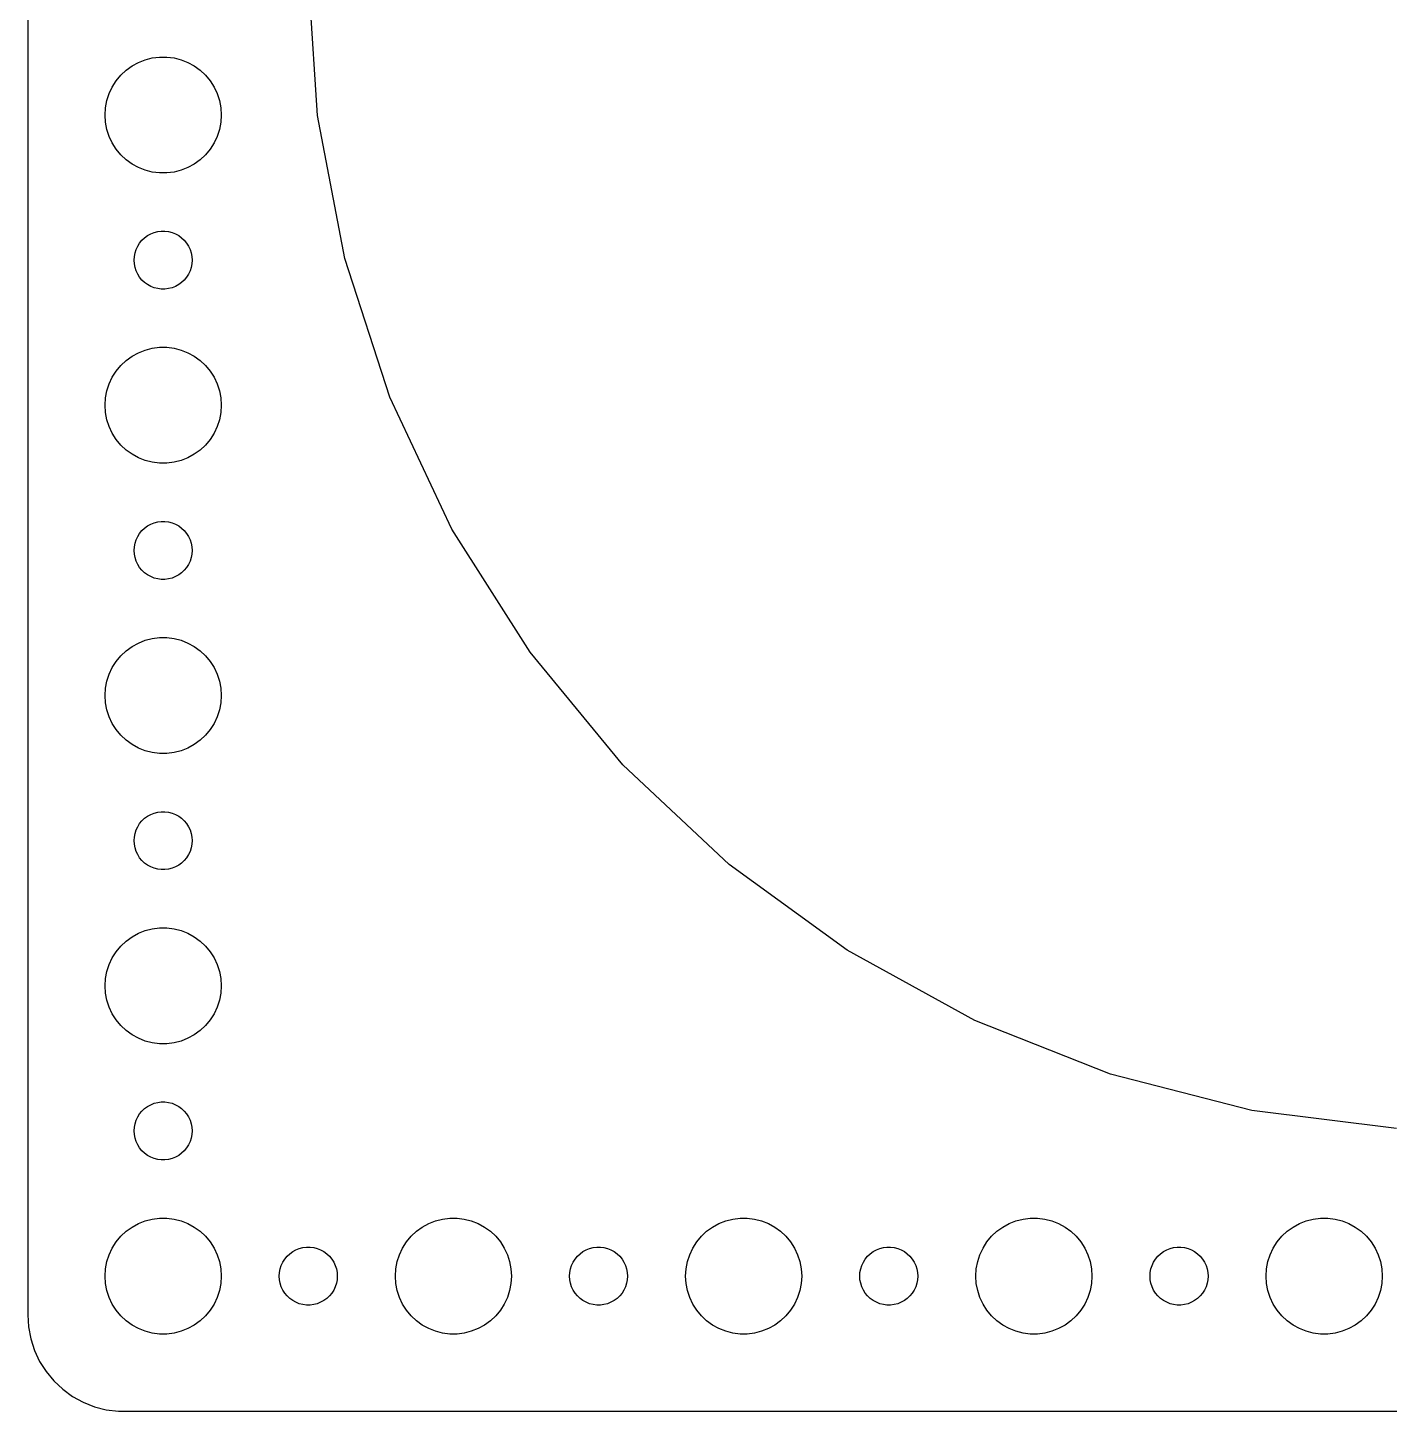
# Model space of a CAD drawing. Header units: metres. Extents: x -262 to 262, y -74 to 74.
# Drawn here: x -262 to -191.6, y -74.5 to -3 of the extents above; entities that cross this region are included whole.
import ezdxf

# ---------------------------------------------------------------- set-up
doc = ezdxf.new("R2010")
doc.units = ezdxf.units.M

msp = doc.modelspace()

# ---------------------------------------------------------------- linework, layer by layer
for p, q in [((-262, 69.5), (-262, -69.5)), ((-247.027, -7.51999), (-247.5, 0)), ((-256.912, -5.18845), (-256.607, -4.96701)), ((-256.607, -4.96701), (-256.277, -4.78551)), ((-256.277, -4.78551), (-255.927, -4.64682)), ((-255.927, -4.64682), (-255.562, -4.55313)), ((-255.562, -4.55313), (-255.188, -4.50591)), ((-255.188, -4.50591), (-254.812, -4.50591)), ((-254.812, -4.50591), (-254.438, -4.55313)), ((-254.438, -4.55313), (-254.073, -4.64682)), ((-254.073, -4.64682), (-253.723, -4.78551)), ((-253.723, -4.78551), (-253.393, -4.96701)), ((-253.393, -4.96701), (-253.088, -5.18845)), ((-257.427, -5.73663), (-257.187, -5.44635)), ((-257.187, -5.44635), (-256.912, -5.18845)), ((-253.088, -5.18845), (-252.813, -5.44635)), ((-252.813, -5.44635), (-252.573, -5.73663)), ((-257.906, -6.75392), (-257.789, -6.39561)), ((-257.789, -6.39561), (-257.629, -6.05473)), ((-257.629, -6.05473), (-257.427, -5.73663)), ((-252.573, -5.73663), (-252.371, -6.05473)), ((-252.371, -6.05473), (-252.211, -6.39561)), ((-252.211, -6.39561), (-252.094, -6.75392)), ((-258, -7.5), (-257.976, -7.12399)), ((-257.976, -7.12399), (-257.906, -6.75392)), ((-252.094, -6.75392), (-252.024, -7.12399)), ((-252.024, -7.12399), (-252, -7.5)), ((-257.976, -7.87599), (-258, -7.5)), ((-252, -7.5), (-252.024, -7.87599)), ((-245.615, -14.9214), (-247.027, -7.51999)), ((-257.906, -8.24606), (-257.976, -7.87599)), ((-257.789, -8.60437), (-257.906, -8.24606)), ((-252.094, -8.24606), (-252.211, -8.60437)), ((-252.024, -7.87599), (-252.094, -8.24606)), ((-257.629, -8.94525), (-257.789, -8.60437)), ((-257.427, -9.26335), (-257.629, -8.94525)), ((-257.187, -9.55363), (-257.427, -9.26335)), ((-252.573, -9.26335), (-252.813, -9.55363)), ((-252.371, -8.94525), (-252.573, -9.26335)), ((-252.211, -8.60437), (-252.371, -8.94525)), ((-256.912, -9.81154), (-257.187, -9.55363)), ((-256.607, -10.033), (-256.912, -9.81154)), ((-253.088, -9.81154), (-253.393, -10.033)), ((-252.813, -9.55363), (-253.088, -9.81154)), ((-256.277, -10.2145), (-256.607, -10.033)), ((-255.927, -10.3532), (-256.277, -10.2145)), ((-255.562, -10.4469), (-255.927, -10.3532)), ((-255.188, -10.4941), (-255.562, -10.4469)), ((-254.812, -10.4941), (-255.188, -10.4941)), ((-254.438, -10.4469), (-254.812, -10.4941)), ((-254.073, -10.3532), (-254.438, -10.4469)), ((-253.723, -10.2145), (-254.073, -10.3532)), ((-253.393, -10.033), (-253.723, -10.2145)), ((-255.639, -13.6427), (-255.464, -13.5734)), ((-255.464, -13.5734), (-255.281, -13.5266)), ((-255.281, -13.5266), (-255.094, -13.5029)), ((-255.094, -13.5029), (-254.906, -13.5029)), ((-254.906, -13.5029), (-254.719, -13.5266)), ((-254.719, -13.5266), (-254.536, -13.5734)), ((-254.536, -13.5734), (-254.361, -13.6427)), ((-256.395, -14.4478), (-256.314, -14.2774)), ((-256.314, -14.2774), (-256.214, -14.1183)), ((-256.214, -14.1183), (-256.093, -13.9732)), ((-256.093, -13.9732), (-255.956, -13.8442)), ((-255.956, -13.8442), (-255.804, -13.7335)), ((-255.804, -13.7335), (-255.639, -13.6427)), ((-254.361, -13.6427), (-254.196, -13.7335)), ((-254.196, -13.7335), (-254.044, -13.8442)), ((-254.044, -13.8442), (-253.907, -13.9732)), ((-253.907, -13.9732), (-253.786, -14.1183)), ((-253.786, -14.1183), (-253.686, -14.2774)), ((-253.686, -14.2774), (-253.605, -14.4478)), ((-256.5, -15), (-256.488, -14.812)), ((-256.488, -15.188), (-256.5, -15)), ((-256.488, -14.812), (-256.453, -14.627)), ((-256.453, -14.627), (-256.395, -14.4478)), ((-253.605, -14.4478), (-253.547, -14.627)), ((-253.547, -14.627), (-253.512, -14.812)), ((-253.512, -14.812), (-253.5, -15)), ((-253.5, -15), (-253.512, -15.188)), ((-243.287, -22.0875), (-245.615, -14.9214)), ((-256.453, -15.373), (-256.488, -15.188)), ((-256.395, -15.5522), (-256.453, -15.373)), ((-256.314, -15.7226), (-256.395, -15.5522)), ((-256.214, -15.8817), (-256.314, -15.7226)), ((-253.686, -15.7226), (-253.786, -15.8817)), ((-253.605, -15.5522), (-253.686, -15.7226)), ((-253.547, -15.373), (-253.605, -15.5522)), ((-253.512, -15.188), (-253.547, -15.373)), ((-256.093, -16.0268), (-256.214, -15.8817)), ((-255.956, -16.1558), (-256.093, -16.0268)), ((-255.804, -16.2665), (-255.956, -16.1558)), ((-255.639, -16.3572), (-255.804, -16.2665)), ((-255.464, -16.4266), (-255.639, -16.3572)), ((-255.281, -16.4734), (-255.464, -16.4266)), ((-254.536, -16.4266), (-254.719, -16.4734)), ((-254.361, -16.3572), (-254.536, -16.4266)), ((-254.196, -16.2665), (-254.361, -16.3572)), ((-254.044, -16.1558), (-254.196, -16.2665)), ((-253.907, -16.0268), (-254.044, -16.1558)), ((-253.786, -15.8817), (-253.907, -16.0268)), ((-255.094, -16.497), (-255.281, -16.4734)), ((-254.906, -16.497), (-255.094, -16.497)), ((-254.719, -16.4734), (-254.906, -16.497)), ((-256.912, -20.1884), (-256.607, -19.967)), ((-256.607, -19.967), (-256.277, -19.7855)), ((-256.277, -19.7855), (-255.927, -19.6468)), ((-255.927, -19.6468), (-255.562, -19.5531)), ((-255.562, -19.5531), (-255.188, -19.5059)), ((-255.188, -19.5059), (-254.812, -19.5059)), ((-254.812, -19.5059), (-254.438, -19.5531)), ((-254.438, -19.5531), (-254.073, -19.6468)), ((-254.073, -19.6468), (-253.723, -19.7855)), ((-253.723, -19.7855), (-253.393, -19.967)), ((-253.393, -19.967), (-253.088, -20.1884)), ((-257.427, -20.7366), (-257.187, -20.4464)), ((-257.187, -20.4464), (-256.912, -20.1884)), ((-253.088, -20.1884), (-252.813, -20.4464)), ((-252.813, -20.4464), (-252.573, -20.7366)), ((-257.906, -21.7539), (-257.789, -21.3956)), ((-257.789, -21.3956), (-257.629, -21.0547)), ((-257.629, -21.0547), (-257.427, -20.7366)), ((-252.573, -20.7366), (-252.371, -21.0547)), ((-252.371, -21.0547), (-252.211, -21.3956)), ((-252.211, -21.3956), (-252.094, -21.7539)), ((-258, -22.5), (-257.976, -22.124)), ((-257.976, -22.124), (-257.906, -21.7539)), ((-252.094, -21.7539), (-252.024, -22.124)), ((-252.024, -22.124), (-252, -22.5)), ((-240.078, -28.9052), (-243.287, -22.0875)), ((-257.976, -22.876), (-258, -22.5)), ((-257.906, -23.2461), (-257.976, -22.876)), ((-252.024, -22.876), (-252.094, -23.2461)), ((-252, -22.5), (-252.024, -22.876)), ((-257.789, -23.6044), (-257.906, -23.2461)), ((-252.094, -23.2461), (-252.211, -23.6044)), ((-257.629, -23.9453), (-257.789, -23.6044)), ((-257.427, -24.2634), (-257.629, -23.9453)), ((-257.187, -24.5536), (-257.427, -24.2634)), ((-252.573, -24.2634), (-252.813, -24.5536)), ((-252.371, -23.9453), (-252.573, -24.2634)), ((-252.211, -23.6044), (-252.371, -23.9453)), ((-256.912, -24.8115), (-257.187, -24.5536)), ((-256.607, -25.033), (-256.912, -24.8115)), ((-253.088, -24.8115), (-253.393, -25.033)), ((-252.813, -24.5536), (-253.088, -24.8115)), ((-256.277, -25.2145), (-256.607, -25.033)), ((-255.927, -25.3532), (-256.277, -25.2145)), ((-255.562, -25.4469), (-255.927, -25.3532)), ((-255.188, -25.4941), (-255.562, -25.4469)), ((-254.812, -25.4941), (-255.188, -25.4941)), ((-254.438, -25.4469), (-254.812, -25.4941)), ((-254.073, -25.3532), (-254.438, -25.4469)), ((-253.723, -25.2145), (-254.073, -25.3532)), ((-253.393, -25.033), (-253.723, -25.2145)), ((-255.639, -28.6427), (-255.464, -28.5734)), ((-255.464, -28.5734), (-255.281, -28.5266)), ((-255.281, -28.5266), (-255.094, -28.503)), ((-255.094, -28.503), (-254.906, -28.503)), ((-254.906, -28.503), (-254.719, -28.5266)), ((-254.719, -28.5266), (-254.536, -28.5734)), ((-254.536, -28.5734), (-254.361, -28.6427)), ((-256.395, -29.4478), (-256.314, -29.2774)), ((-256.314, -29.2774), (-256.214, -29.1183)), ((-256.214, -29.1183), (-256.093, -28.9732)), ((-256.093, -28.9732), (-255.956, -28.8442)), ((-255.956, -28.8442), (-255.804, -28.7335)), ((-255.804, -28.7335), (-255.639, -28.6427)), ((-254.361, -28.6427), (-254.196, -28.7335)), ((-254.196, -28.7335), (-254.044, -28.8442)), ((-254.044, -28.8442), (-253.907, -28.9732)), ((-253.907, -28.9732), (-253.786, -29.1183)), ((-253.786, -29.1183), (-253.686, -29.2774)), ((-253.686, -29.2774), (-253.605, -29.4478)), ((-236.041, -35.2671), (-240.078, -28.9052)), ((-256.5, -30), (-256.488, -29.812)), ((-256.488, -30.188), (-256.5, -30)), ((-256.488, -29.812), (-256.453, -29.627)), ((-256.453, -29.627), (-256.395, -29.4478)), ((-253.605, -29.4478), (-253.547, -29.627)), ((-253.547, -29.627), (-253.512, -29.812)), ((-253.512, -29.812), (-253.5, -30)), ((-253.5, -30), (-253.512, -30.188)), ((-256.453, -30.373), (-256.488, -30.188)), ((-256.395, -30.5522), (-256.453, -30.373)), ((-256.314, -30.7226), (-256.395, -30.5522)), ((-256.214, -30.8817), (-256.314, -30.7226)), ((-253.686, -30.7226), (-253.786, -30.8817)), ((-253.605, -30.5522), (-253.686, -30.7226)), ((-253.547, -30.373), (-253.605, -30.5522)), ((-253.512, -30.188), (-253.547, -30.373)), ((-256.093, -31.0268), (-256.214, -30.8817)), ((-255.956, -31.1558), (-256.093, -31.0268)), ((-255.804, -31.2665), (-255.956, -31.1558)), ((-255.639, -31.3572), (-255.804, -31.2665)), ((-255.464, -31.4266), (-255.639, -31.3572)), ((-255.281, -31.4734), (-255.464, -31.4266)), ((-254.536, -31.4266), (-254.719, -31.4734)), ((-254.361, -31.3572), (-254.536, -31.4266)), ((-254.196, -31.2665), (-254.361, -31.3572)), ((-254.044, -31.1558), (-254.196, -31.2665)), ((-253.907, -31.0268), (-254.044, -31.1558)), ((-253.786, -30.8817), (-253.907, -31.0268)), ((-255.094, -31.497), (-255.281, -31.4734)), ((-254.906, -31.497), (-255.094, -31.497)), ((-254.719, -31.4734), (-254.906, -31.497)), ((-256.912, -35.1885), (-256.607, -34.967)), ((-256.607, -34.967), (-256.277, -34.7855)), ((-256.277, -34.7855), (-255.927, -34.6468)), ((-255.927, -34.6468), (-255.562, -34.5531)), ((-255.562, -34.5531), (-255.188, -34.5059)), ((-255.188, -34.5059), (-254.812, -34.5059)), ((-254.812, -34.5059), (-254.438, -34.5531)), ((-254.438, -34.5531), (-254.073, -34.6468)), ((-254.073, -34.6468), (-253.723, -34.7855)), ((-253.723, -34.7855), (-253.393, -34.967)), ((-253.393, -34.967), (-253.088, -35.1885)), ((-257.629, -36.0547), (-257.427, -35.7366)), ((-257.427, -35.7366), (-257.187, -35.4464)), ((-257.187, -35.4464), (-256.912, -35.1885)), ((-253.088, -35.1885), (-252.813, -35.4464)), ((-252.813, -35.4464), (-252.573, -35.7366)), ((-252.573, -35.7366), (-252.371, -36.0547)), ((-231.238, -41.0728), (-236.041, -35.2671)), ((-257.906, -36.7539), (-257.789, -36.3956)), ((-257.789, -36.3956), (-257.629, -36.0547)), ((-252.371, -36.0547), (-252.211, -36.3956)), ((-252.211, -36.3956), (-252.094, -36.7539)), ((-258, -37.5), (-257.976, -37.124)), ((-257.976, -37.124), (-257.906, -36.7539)), ((-252.094, -36.7539), (-252.024, -37.124)), ((-252.024, -37.124), (-252, -37.5)), ((-257.976, -37.876), (-258, -37.5)), ((-257.906, -38.2461), (-257.976, -37.876)), ((-252.024, -37.876), (-252.094, -38.2461)), ((-252, -37.5), (-252.024, -37.876)), ((-257.789, -38.6044), (-257.906, -38.2461)), ((-257.629, -38.9453), (-257.789, -38.6044)), ((-252.211, -38.6044), (-252.371, -38.9453)), ((-252.094, -38.2461), (-252.211, -38.6044)), ((-257.427, -39.2634), (-257.629, -38.9453)), ((-257.187, -39.5536), (-257.427, -39.2634)), ((-252.573, -39.2634), (-252.813, -39.5536)), ((-252.371, -38.9453), (-252.573, -39.2634)), ((-256.912, -39.8115), (-257.187, -39.5536)), ((-256.607, -40.033), (-256.912, -39.8115)), ((-256.277, -40.2145), (-256.607, -40.033)), ((-253.393, -40.033), (-253.723, -40.2145)), ((-253.088, -39.8115), (-253.393, -40.033)), ((-252.813, -39.5536), (-253.088, -39.8115)), ((-255.927, -40.3532), (-256.277, -40.2145)), ((-255.562, -40.4469), (-255.927, -40.3532)), ((-255.188, -40.4941), (-255.562, -40.4469)), ((-254.812, -40.4941), (-255.188, -40.4941)), ((-254.438, -40.4469), (-254.812, -40.4941)), ((-254.073, -40.3532), (-254.438, -40.4469)), ((-253.723, -40.2145), (-254.073, -40.3532)), ((-225.745, -46.2308), (-231.238, -41.0728)), ((-255.639, -43.6428), (-255.464, -43.5734)), ((-255.464, -43.5734), (-255.281, -43.5266)), ((-255.281, -43.5266), (-255.094, -43.503)), ((-255.094, -43.503), (-254.906, -43.503)), ((-254.906, -43.503), (-254.719, -43.5266)), ((-254.719, -43.5266), (-254.536, -43.5734)), ((-254.536, -43.5734), (-254.361, -43.6428)), ((-256.395, -44.4478), (-256.314, -44.2774)), ((-256.314, -44.2774), (-256.214, -44.1183)), ((-256.214, -44.1183), (-256.093, -43.9732)), ((-256.093, -43.9732), (-255.956, -43.8442)), ((-255.956, -43.8442), (-255.804, -43.7335)), ((-255.804, -43.7335), (-255.639, -43.6428)), ((-254.361, -43.6428), (-254.196, -43.7335)), ((-254.196, -43.7335), (-254.044, -43.8442)), ((-254.044, -43.8442), (-253.907, -43.9732)), ((-253.907, -43.9732), (-253.786, -44.1183)), ((-253.786, -44.1183), (-253.686, -44.2774)), ((-253.686, -44.2774), (-253.605, -44.4478)), ((-256.5, -45), (-256.488, -44.812)), ((-256.488, -45.188), (-256.5, -45)), ((-256.488, -44.812), (-256.453, -44.627)), ((-256.453, -44.627), (-256.395, -44.4478)), ((-253.605, -44.4478), (-253.547, -44.627)), ((-253.547, -44.627), (-253.512, -44.812)), ((-253.512, -44.812), (-253.5, -45)), ((-253.5, -45), (-253.512, -45.188)), ((-256.453, -45.373), (-256.488, -45.188)), ((-256.395, -45.5522), (-256.453, -45.373)), ((-256.314, -45.7226), (-256.395, -45.5522)), ((-256.214, -45.8817), (-256.314, -45.7226)), ((-253.686, -45.7226), (-253.786, -45.8817)), ((-253.605, -45.5522), (-253.686, -45.7226)), ((-253.547, -45.373), (-253.605, -45.5522)), ((-253.512, -45.188), (-253.547, -45.373)), ((-256.093, -46.0268), (-256.214, -45.8817)), ((-255.956, -46.1558), (-256.093, -46.0268)), ((-255.804, -46.2665), (-255.956, -46.1558)), ((-255.639, -46.3572), (-255.804, -46.2665)), ((-255.464, -46.4266), (-255.639, -46.3572)), ((-255.281, -46.4734), (-255.464, -46.4266)), ((-255.094, -46.497), (-255.281, -46.4734)), ((-254.719, -46.4734), (-254.906, -46.497)), ((-254.536, -46.4266), (-254.719, -46.4734)), ((-254.361, -46.3572), (-254.536, -46.4266)), ((-254.196, -46.2665), (-254.361, -46.3572)), ((-254.044, -46.1558), (-254.196, -46.2665)), ((-253.907, -46.0268), (-254.044, -46.1558)), ((-253.786, -45.8817), (-253.907, -46.0268)), ((-219.65, -50.6597), (-225.745, -46.2308)), ((-254.906, -46.497), (-255.094, -46.497)), ((-256.912, -50.1885), (-256.607, -49.967)), ((-256.607, -49.967), (-256.277, -49.7855)), ((-256.277, -49.7855), (-255.927, -49.6468)), ((-255.927, -49.6468), (-255.562, -49.5531)), ((-255.562, -49.5531), (-255.188, -49.5059)), ((-255.188, -49.5059), (-254.812, -49.5059)), ((-254.812, -49.5059), (-254.438, -49.5531)), ((-254.438, -49.5531), (-254.073, -49.6468)), ((-254.073, -49.6468), (-253.723, -49.7855)), ((-253.723, -49.7855), (-253.393, -49.967)), ((-253.393, -49.967), (-253.088, -50.1885)), ((-257.629, -51.0547), (-257.427, -50.7366)), ((-257.427, -50.7366), (-257.187, -50.4464)), ((-257.187, -50.4464), (-256.912, -50.1885)), ((-253.088, -50.1885), (-252.813, -50.4464)), ((-252.813, -50.4464), (-252.573, -50.7366)), ((-252.573, -50.7366), (-252.371, -51.0547)), ((-213.047, -54.2896), (-219.65, -50.6597)), ((-257.906, -51.7539), (-257.789, -51.3956)), ((-257.789, -51.3956), (-257.629, -51.0547)), ((-252.371, -51.0547), (-252.211, -51.3956)), ((-252.211, -51.3956), (-252.094, -51.7539)), ((-258, -52.5), (-257.976, -52.124)), ((-257.976, -52.124), (-257.906, -51.7539)), ((-252.094, -51.7539), (-252.024, -52.124)), ((-252.024, -52.124), (-252, -52.5)), ((-257.976, -52.876), (-258, -52.5)), ((-257.906, -53.2461), (-257.976, -52.876)), ((-252.024, -52.876), (-252.094, -53.2461)), ((-252, -52.5), (-252.024, -52.876)), ((-257.789, -53.6044), (-257.906, -53.2461)), ((-257.629, -53.9453), (-257.789, -53.6044)), ((-252.211, -53.6044), (-252.371, -53.9453)), ((-252.094, -53.2461), (-252.211, -53.6044)), ((-257.427, -54.2634), (-257.629, -53.9453)), ((-257.187, -54.5536), (-257.427, -54.2634)), ((-252.573, -54.2634), (-252.813, -54.5536)), ((-252.371, -53.9453), (-252.573, -54.2634)), ((-206.041, -57.0634), (-213.047, -54.2896)), ((-256.912, -54.8115), (-257.187, -54.5536)), ((-256.607, -55.033), (-256.912, -54.8115)), ((-256.277, -55.2145), (-256.607, -55.033)), ((-253.393, -55.033), (-253.723, -55.2145)), ((-253.088, -54.8115), (-253.393, -55.033)), ((-252.813, -54.5536), (-253.088, -54.8115)), ((-255.927, -55.3532), (-256.277, -55.2145)), ((-255.562, -55.4469), (-255.927, -55.3532)), ((-255.188, -55.4941), (-255.562, -55.4469)), ((-254.812, -55.4941), (-255.188, -55.4941)), ((-254.438, -55.4469), (-254.812, -55.4941)), ((-254.073, -55.3532), (-254.438, -55.4469)), ((-253.723, -55.2145), (-254.073, -55.3532)), ((-198.743, -58.9372), (-206.041, -57.0634)), ((-255.639, -58.6428), (-255.464, -58.5734)), ((-255.464, -58.5734), (-255.281, -58.5266)), ((-255.281, -58.5266), (-255.094, -58.503)), ((-255.094, -58.503), (-254.906, -58.503)), ((-254.906, -58.503), (-254.719, -58.5266)), ((-254.719, -58.5266), (-254.536, -58.5734)), ((-254.536, -58.5734), (-254.361, -58.6428)), ((-256.395, -59.4478), (-256.314, -59.2774)), ((-256.314, -59.2774), (-256.214, -59.1183)), ((-256.214, -59.1183), (-256.093, -58.9732)), ((-256.093, -58.9732), (-255.956, -58.8442)), ((-255.956, -58.8442), (-255.804, -58.7335)), ((-255.804, -58.7335), (-255.639, -58.6428)), ((-254.361, -58.6428), (-254.196, -58.7335)), ((-254.196, -58.7335), (-254.044, -58.8442)), ((-254.044, -58.8442), (-253.907, -58.9732)), ((-253.907, -58.9732), (-253.786, -59.1183)), ((-253.786, -59.1183), (-253.686, -59.2774)), ((-253.686, -59.2774), (-253.605, -59.4478)), ((-191.267, -59.8816), (-198.743, -58.9372)), ((-256.5, -60), (-256.488, -59.812)), ((-256.488, -60.188), (-256.5, -60)), ((-256.488, -59.812), (-256.453, -59.627)), ((-256.453, -59.627), (-256.395, -59.4478)), ((-253.605, -59.4478), (-253.547, -59.627)), ((-253.547, -59.627), (-253.512, -59.812)), ((-253.512, -59.812), (-253.5, -60)), ((-253.5, -60), (-253.512, -60.188)), ((-256.453, -60.373), (-256.488, -60.188)), ((-256.395, -60.5522), (-256.453, -60.373)), ((-256.314, -60.7226), (-256.395, -60.5522)), ((-256.214, -60.8817), (-256.314, -60.7226)), ((-253.686, -60.7226), (-253.786, -60.8817)), ((-253.605, -60.5522), (-253.686, -60.7226)), ((-253.547, -60.373), (-253.605, -60.5522)), ((-253.512, -60.188), (-253.547, -60.373)), ((-256.093, -61.0268), (-256.214, -60.8817)), ((-255.956, -61.1558), (-256.093, -61.0268)), ((-255.804, -61.2665), (-255.956, -61.1558)), ((-255.639, -61.3572), (-255.804, -61.2665)), ((-255.464, -61.4266), (-255.639, -61.3572)), ((-255.281, -61.4734), (-255.464, -61.4266)), ((-255.094, -61.497), (-255.281, -61.4734)), ((-254.719, -61.4734), (-254.906, -61.497)), ((-254.536, -61.4266), (-254.719, -61.4734)), ((-254.361, -61.3572), (-254.536, -61.4266)), ((-254.196, -61.2665), (-254.361, -61.3572)), ((-254.044, -61.1558), (-254.196, -61.2665)), ((-253.907, -61.0268), (-254.044, -61.1558)), ((-253.786, -60.8817), (-253.907, -61.0268)), ((-254.906, -61.497), (-255.094, -61.497)), ((-256.912, -65.1885), (-256.607, -64.967)), ((-256.607, -64.967), (-256.277, -64.7855)), ((-256.277, -64.7855), (-255.927, -64.6468)), ((-255.927, -64.6468), (-255.562, -64.5531)), ((-255.562, -64.5531), (-255.188, -64.5059)), ((-255.188, -64.5059), (-254.812, -64.5059)), ((-254.812, -64.5059), (-254.438, -64.5531)), ((-254.438, -64.5531), (-254.073, -64.6468)), ((-254.073, -64.6468), (-253.723, -64.7855)), ((-253.723, -64.7855), (-253.393, -64.967)), ((-253.393, -64.967), (-253.088, -65.1885)), ((-241.912, -65.1885), (-241.607, -64.967)), ((-241.607, -64.967), (-241.277, -64.7855)), ((-241.277, -64.7855), (-240.927, -64.6468)), ((-240.927, -64.6468), (-240.562, -64.5531)), ((-240.562, -64.5531), (-240.188, -64.5059)), ((-240.188, -64.5059), (-239.812, -64.5059)), ((-239.812, -64.5059), (-239.438, -64.5531)), ((-239.438, -64.5531), (-239.073, -64.6468)), ((-239.073, -64.6468), (-238.723, -64.7855)), ((-238.723, -64.7855), (-238.393, -64.967)), ((-238.393, -64.967), (-238.088, -65.1885)), ((-226.912, -65.1885), (-226.607, -64.967)), ((-226.607, -64.967), (-226.277, -64.7855)), ((-226.277, -64.7855), (-225.927, -64.6468)), ((-225.927, -64.6468), (-225.562, -64.5531)), ((-225.562, -64.5531), (-225.188, -64.5059)), ((-225.188, -64.5059), (-224.812, -64.5059)), ((-224.812, -64.5059), (-224.438, -64.5531)), ((-224.438, -64.5531), (-224.073, -64.6468)), ((-224.073, -64.6468), (-223.723, -64.7855)), ((-223.723, -64.7855), (-223.393, -64.967)), ((-223.393, -64.967), (-223.088, -65.1885)), ((-211.912, -65.1885), (-211.607, -64.967)), ((-211.607, -64.967), (-211.277, -64.7855)), ((-211.277, -64.7855), (-210.927, -64.6468)), ((-210.927, -64.6468), (-210.562, -64.5531)), ((-210.562, -64.5531), (-210.188, -64.5059)), ((-210.188, -64.5059), (-209.812, -64.5059)), ((-209.812, -64.5059), (-209.438, -64.5531)), ((-209.438, -64.5531), (-209.073, -64.6468)), ((-209.073, -64.6468), (-208.723, -64.7855)), ((-208.723, -64.7855), (-208.393, -64.967)), ((-208.393, -64.967), (-208.088, -65.1885)), ((-196.912, -65.1885), (-196.607, -64.967)), ((-196.607, -64.967), (-196.277, -64.7855)), ((-196.277, -64.7855), (-195.927, -64.6468)), ((-195.927, -64.6468), (-195.562, -64.5531)), ((-195.562, -64.5531), (-195.188, -64.5059)), ((-195.188, -64.5059), (-194.812, -64.5059)), ((-194.812, -64.5059), (-194.438, -64.5531)), ((-194.438, -64.5531), (-194.073, -64.6468)), ((-194.073, -64.6468), (-193.723, -64.7855)), ((-193.723, -64.7855), (-193.393, -64.967)), ((-193.393, -64.967), (-193.088, -65.1885)), ((-257.629, -66.0547), (-257.427, -65.7366)), ((-257.427, -65.7366), (-257.187, -65.4464)), ((-257.187, -65.4464), (-256.912, -65.1885)), ((-253.088, -65.1885), (-252.813, -65.4464)), ((-252.813, -65.4464), (-252.573, -65.7366)), ((-252.573, -65.7366), (-252.371, -66.0547)), ((-242.629, -66.0547), (-242.427, -65.7366)), ((-242.427, -65.7366), (-242.187, -65.4464)), ((-242.187, -65.4464), (-241.912, -65.1885)), ((-238.088, -65.1885), (-237.813, -65.4464)), ((-237.813, -65.4464), (-237.573, -65.7366)), ((-237.573, -65.7366), (-237.371, -66.0547)), ((-227.629, -66.0547), (-227.427, -65.7366)), ((-227.427, -65.7366), (-227.187, -65.4464)), ((-227.187, -65.4464), (-226.912, -65.1885)), ((-223.088, -65.1885), (-222.813, -65.4464)), ((-222.813, -65.4464), (-222.573, -65.7366)), ((-222.573, -65.7366), (-222.371, -66.0547)), ((-212.629, -66.0547), (-212.427, -65.7366)), ((-212.427, -65.7366), (-212.187, -65.4464)), ((-212.187, -65.4464), (-211.912, -65.1885)), ((-208.088, -65.1885), (-207.813, -65.4464)), ((-207.813, -65.4464), (-207.573, -65.7366)), ((-207.573, -65.7366), (-207.371, -66.0547)), ((-197.629, -66.0547), (-197.427, -65.7366)), ((-197.427, -65.7366), (-197.187, -65.4464)), ((-197.187, -65.4464), (-196.912, -65.1885)), ((-193.088, -65.1885), (-192.813, -65.4464)), ((-192.813, -65.4464), (-192.573, -65.7366)), ((-192.573, -65.7366), (-192.371, -66.0547)), ((-257.906, -66.7539), (-257.789, -66.3956)), ((-257.789, -66.3956), (-257.629, -66.0547)), ((-252.371, -66.0547), (-252.211, -66.3956)), ((-252.211, -66.3956), (-252.094, -66.7539)), ((-248.714, -66.6183), (-248.593, -66.4732)), ((-248.593, -66.4732), (-248.456, -66.3442)), ((-248.456, -66.3442), (-248.304, -66.2335)), ((-248.304, -66.2335), (-248.139, -66.1428)), ((-248.139, -66.1428), (-247.964, -66.0734)), ((-247.964, -66.0734), (-247.781, -66.0266)), ((-247.781, -66.0266), (-247.594, -66.003)), ((-247.594, -66.003), (-247.406, -66.003)), ((-247.406, -66.003), (-247.219, -66.0266)), ((-247.219, -66.0266), (-247.036, -66.0734)), ((-247.036, -66.0734), (-246.861, -66.1428)), ((-246.861, -66.1428), (-246.696, -66.2335)), ((-246.696, -66.2335), (-246.544, -66.3442)), ((-246.544, -66.3442), (-246.407, -66.4732)), ((-246.407, -66.4732), (-246.286, -66.6183)), ((-242.906, -66.7539), (-242.789, -66.3956)), ((-242.789, -66.3956), (-242.629, -66.0547)), ((-237.371, -66.0547), (-237.211, -66.3956)), ((-237.211, -66.3956), (-237.094, -66.7539)), ((-233.714, -66.6183), (-233.593, -66.4732)), ((-233.593, -66.4732), (-233.456, -66.3442)), ((-233.456, -66.3442), (-233.304, -66.2335)), ((-233.304, -66.2335), (-233.139, -66.1428)), ((-233.139, -66.1428), (-232.964, -66.0734)), ((-232.964, -66.0734), (-232.781, -66.0266)), ((-232.781, -66.0266), (-232.594, -66.003)), ((-232.594, -66.003), (-232.406, -66.003)), ((-232.406, -66.003), (-232.219, -66.0266)), ((-232.219, -66.0266), (-232.036, -66.0734)), ((-232.036, -66.0734), (-231.861, -66.1428)), ((-231.861, -66.1428), (-231.696, -66.2335)), ((-231.696, -66.2335), (-231.544, -66.3442)), ((-231.544, -66.3442), (-231.407, -66.4732)), ((-231.407, -66.4732), (-231.286, -66.6183)), ((-227.906, -66.7539), (-227.789, -66.3956)), ((-227.789, -66.3956), (-227.629, -66.0547)), ((-222.371, -66.0547), (-222.211, -66.3956)), ((-222.211, -66.3956), (-222.094, -66.7539)), ((-218.714, -66.6183), (-218.593, -66.4732)), ((-218.593, -66.4732), (-218.456, -66.3442)), ((-218.456, -66.3442), (-218.304, -66.2335)), ((-218.304, -66.2335), (-218.139, -66.1428)), ((-218.139, -66.1428), (-217.964, -66.0734)), ((-217.964, -66.0734), (-217.781, -66.0266)), ((-217.781, -66.0266), (-217.594, -66.003)), ((-217.594, -66.003), (-217.406, -66.003)), ((-217.406, -66.003), (-217.219, -66.0266)), ((-217.219, -66.0266), (-217.036, -66.0734)), ((-217.036, -66.0734), (-216.861, -66.1428)), ((-216.861, -66.1428), (-216.696, -66.2335)), ((-216.696, -66.2335), (-216.544, -66.3442)), ((-216.544, -66.3442), (-216.407, -66.4732)), ((-216.407, -66.4732), (-216.286, -66.6183)), ((-212.906, -66.7539), (-212.789, -66.3956)), ((-212.789, -66.3956), (-212.629, -66.0547)), ((-207.371, -66.0547), (-207.211, -66.3956)), ((-207.211, -66.3956), (-207.094, -66.7539)), ((-203.714, -66.6183), (-203.593, -66.4732)), ((-203.593, -66.4732), (-203.456, -66.3442)), ((-203.456, -66.3442), (-203.304, -66.2335)), ((-203.304, -66.2335), (-203.139, -66.1428)), ((-203.139, -66.1428), (-202.964, -66.0734)), ((-202.964, -66.0734), (-202.781, -66.0266)), ((-202.781, -66.0266), (-202.594, -66.003)), ((-202.594, -66.003), (-202.406, -66.003)), ((-202.406, -66.003), (-202.219, -66.0266)), ((-202.219, -66.0266), (-202.036, -66.0734)), ((-202.036, -66.0734), (-201.861, -66.1428)), ((-201.861, -66.1428), (-201.696, -66.2335)), ((-201.696, -66.2335), (-201.544, -66.3442)), ((-201.544, -66.3442), (-201.407, -66.4732)), ((-201.407, -66.4732), (-201.286, -66.6183)), ((-197.906, -66.7539), (-197.789, -66.3956)), ((-197.789, -66.3956), (-197.629, -66.0547)), ((-192.371, -66.0547), (-192.211, -66.3956)), ((-192.211, -66.3956), (-192.094, -66.7539)), ((-258, -67.5), (-257.976, -67.124)), ((-257.976, -67.124), (-257.906, -66.7539)), ((-252.094, -66.7539), (-252.024, -67.124)), ((-252.024, -67.124), (-252, -67.5)), ((-248.988, -67.312), (-248.953, -67.127)), ((-248.953, -67.127), (-248.895, -66.9478)), ((-248.895, -66.9478), (-248.814, -66.7774)), ((-248.814, -66.7774), (-248.714, -66.6183)), ((-246.286, -66.6183), (-246.186, -66.7774)), ((-246.186, -66.7774), (-246.105, -66.9478)), ((-246.105, -66.9478), (-246.047, -67.127)), ((-246.047, -67.127), (-246.012, -67.312)), ((-243, -67.5), (-242.976, -67.124)), ((-242.976, -67.124), (-242.906, -66.7539)), ((-237.094, -66.7539), (-237.024, -67.124)), ((-237.024, -67.124), (-237, -67.5)), ((-233.988, -67.312), (-233.953, -67.127)), ((-233.953, -67.127), (-233.895, -66.9478)), ((-233.895, -66.9478), (-233.814, -66.7774)), ((-233.814, -66.7774), (-233.714, -66.6183)), ((-231.286, -66.6183), (-231.186, -66.7774)), ((-231.186, -66.7774), (-231.105, -66.9478)), ((-231.105, -66.9478), (-231.047, -67.127)), ((-231.047, -67.127), (-231.012, -67.312)), ((-228, -67.5), (-227.976, -67.124)), ((-227.976, -67.124), (-227.906, -66.7539)), ((-222.094, -66.7539), (-222.024, -67.124)), ((-222.024, -67.124), (-222, -67.5)), ((-218.988, -67.312), (-218.953, -67.127)), ((-218.953, -67.127), (-218.895, -66.9478)), ((-218.895, -66.9478), (-218.814, -66.7774)), ((-218.814, -66.7774), (-218.714, -66.6183)), ((-216.286, -66.6183), (-216.186, -66.7774)), ((-216.186, -66.7774), (-216.105, -66.9478)), ((-216.105, -66.9478), (-216.047, -67.127)), ((-216.047, -67.127), (-216.012, -67.312)), ((-213, -67.5), (-212.976, -67.124)), ((-212.976, -67.124), (-212.906, -66.7539)), ((-207.094, -66.7539), (-207.024, -67.124)), ((-207.024, -67.124), (-207, -67.5)), ((-203.988, -67.312), (-203.953, -67.127)), ((-203.953, -67.127), (-203.895, -66.9478)), ((-203.895, -66.9478), (-203.814, -66.7774)), ((-203.814, -66.7774), (-203.714, -66.6183)), ((-201.286, -66.6183), (-201.186, -66.7774)), ((-201.186, -66.7774), (-201.105, -66.9478)), ((-201.105, -66.9478), (-201.047, -67.127)), ((-201.047, -67.127), (-201.012, -67.312)), ((-198, -67.5), (-197.976, -67.124)), ((-197.976, -67.124), (-197.906, -66.7539)), ((-192.094, -66.7539), (-192.024, -67.124)), ((-192.024, -67.124), (-192, -67.5)), ((-257.976, -67.876), (-258, -67.5)), ((-257.906, -68.2461), (-257.976, -67.876)), ((-252.024, -67.876), (-252.094, -68.2461)), ((-252, -67.5), (-252.024, -67.876)), ((-249, -67.5), (-248.988, -67.312)), ((-248.988, -67.688), (-249, -67.5)), ((-248.953, -67.873), (-248.988, -67.688)), ((-248.895, -68.0522), (-248.953, -67.873)), ((-246.047, -67.873), (-246.105, -68.0522)), ((-246.012, -67.688), (-246.047, -67.873)), ((-246.012, -67.312), (-246, -67.5)), ((-246, -67.5), (-246.012, -67.688)), ((-242.976, -67.876), (-243, -67.5)), ((-242.906, -68.2461), (-242.976, -67.876)), ((-237.024, -67.876), (-237.094, -68.2461)), ((-237, -67.5), (-237.024, -67.876)), ((-234, -67.5), (-233.988, -67.312)), ((-233.988, -67.688), (-234, -67.5)), ((-233.953, -67.873), (-233.988, -67.688)), ((-233.895, -68.0522), (-233.953, -67.873)), ((-231.047, -67.873), (-231.105, -68.0522)), ((-231.012, -67.688), (-231.047, -67.873)), ((-231.012, -67.312), (-231, -67.5)), ((-231, -67.5), (-231.012, -67.688)), ((-227.976, -67.876), (-228, -67.5)), ((-227.906, -68.2461), (-227.976, -67.876)), ((-222.024, -67.876), (-222.094, -68.2461)), ((-222, -67.5), (-222.024, -67.876)), ((-219, -67.5), (-218.988, -67.312)), ((-218.988, -67.688), (-219, -67.5)), ((-218.953, -67.873), (-218.988, -67.688)), ((-218.895, -68.0522), (-218.953, -67.873)), ((-216.047, -67.873), (-216.105, -68.0522)), ((-216.012, -67.688), (-216.047, -67.873)), ((-216.012, -67.312), (-216, -67.5)), ((-216, -67.5), (-216.012, -67.688)), ((-212.976, -67.876), (-213, -67.5)), ((-212.906, -68.2461), (-212.976, -67.876)), ((-207.024, -67.876), (-207.094, -68.2461)), ((-207, -67.5), (-207.024, -67.876)), ((-204, -67.5), (-203.988, -67.312)), ((-203.988, -67.688), (-204, -67.5)), ((-203.953, -67.873), (-203.988, -67.688)), ((-203.895, -68.0522), (-203.953, -67.873)), ((-201.047, -67.873), (-201.105, -68.0522)), ((-201.012, -67.688), (-201.047, -67.873)), ((-201.012, -67.312), (-201, -67.5)), ((-201, -67.5), (-201.012, -67.688)), ((-197.976, -67.876), (-198, -67.5)), ((-197.906, -68.2461), (-197.976, -67.876)), ((-192.024, -67.876), (-192.094, -68.2461)), ((-192, -67.5), (-192.024, -67.876)), ((-257.789, -68.6044), (-257.906, -68.2461)), ((-257.629, -68.9453), (-257.789, -68.6044)), ((-252.211, -68.6044), (-252.371, -68.9453)), ((-252.094, -68.2461), (-252.211, -68.6044)), ((-248.814, -68.2226), (-248.895, -68.0522)), ((-248.714, -68.3817), (-248.814, -68.2226)), ((-248.593, -68.5268), (-248.714, -68.3817)), ((-248.456, -68.6558), (-248.593, -68.5268)), ((-246.407, -68.5268), (-246.544, -68.6558)), ((-246.286, -68.3817), (-246.407, -68.5268)), ((-246.186, -68.2226), (-246.286, -68.3817)), ((-246.105, -68.0522), (-246.186, -68.2226)), ((-242.789, -68.6044), (-242.906, -68.2461)), ((-242.629, -68.9453), (-242.789, -68.6044)), ((-237.211, -68.6044), (-237.371, -68.9453)), ((-237.094, -68.2461), (-237.211, -68.6044)), ((-233.814, -68.2226), (-233.895, -68.0522)), ((-233.714, -68.3817), (-233.814, -68.2226)), ((-233.593, -68.5268), (-233.714, -68.3817)), ((-233.456, -68.6558), (-233.593, -68.5268)), ((-231.407, -68.5268), (-231.544, -68.6558)), ((-231.286, -68.3817), (-231.407, -68.5268)), ((-231.186, -68.2226), (-231.286, -68.3817)), ((-231.105, -68.0522), (-231.186, -68.2226)), ((-227.789, -68.6044), (-227.906, -68.2461)), ((-227.629, -68.9453), (-227.789, -68.6044)), ((-222.211, -68.6044), (-222.371, -68.9453)), ((-222.094, -68.2461), (-222.211, -68.6044)), ((-218.814, -68.2226), (-218.895, -68.0522)), ((-218.714, -68.3817), (-218.814, -68.2226)), ((-218.593, -68.5268), (-218.714, -68.3817)), ((-218.456, -68.6558), (-218.593, -68.5268)), ((-216.407, -68.5268), (-216.544, -68.6558)), ((-216.286, -68.3817), (-216.407, -68.5268)), ((-216.186, -68.2226), (-216.286, -68.3817)), ((-216.105, -68.0522), (-216.186, -68.2226)), ((-212.789, -68.6044), (-212.906, -68.2461)), ((-212.629, -68.9453), (-212.789, -68.6044)), ((-207.211, -68.6044), (-207.371, -68.9453)), ((-207.094, -68.2461), (-207.211, -68.6044)), ((-203.814, -68.2226), (-203.895, -68.0522)), ((-203.714, -68.3817), (-203.814, -68.2226)), ((-203.593, -68.5268), (-203.714, -68.3817)), ((-203.456, -68.6558), (-203.593, -68.5268)), ((-201.407, -68.5268), (-201.544, -68.6558)), ((-201.286, -68.3817), (-201.407, -68.5268)), ((-201.186, -68.2226), (-201.286, -68.3817)), ((-201.105, -68.0522), (-201.186, -68.2226)), ((-197.789, -68.6044), (-197.906, -68.2461)), ((-197.629, -68.9453), (-197.789, -68.6044)), ((-192.211, -68.6044), (-192.371, -68.9453)), ((-192.094, -68.2461), (-192.211, -68.6044)), ((-257.427, -69.2634), (-257.629, -68.9453)), ((-257.187, -69.5536), (-257.427, -69.2634)), ((-252.573, -69.2634), (-252.813, -69.5536)), ((-252.371, -68.9453), (-252.573, -69.2634)), ((-248.304, -68.7665), (-248.456, -68.6558)), ((-248.139, -68.8572), (-248.304, -68.7665)), ((-247.964, -68.9266), (-248.139, -68.8572)), ((-247.781, -68.9734), (-247.964, -68.9266)), ((-247.594, -68.997), (-247.781, -68.9734)), ((-247.406, -68.997), (-247.594, -68.997)), ((-247.219, -68.9734), (-247.406, -68.997)), ((-247.036, -68.9266), (-247.219, -68.9734)), ((-246.861, -68.8572), (-247.036, -68.9266)), ((-246.696, -68.7665), (-246.861, -68.8572)), ((-246.544, -68.6558), (-246.696, -68.7665)), ((-242.427, -69.2634), (-242.629, -68.9453)), ((-242.187, -69.5536), (-242.427, -69.2634)), ((-237.573, -69.2634), (-237.813, -69.5536)), ((-237.371, -68.9453), (-237.573, -69.2634)), ((-233.304, -68.7665), (-233.456, -68.6558)), ((-233.139, -68.8572), (-233.304, -68.7665)), ((-232.964, -68.9266), (-233.139, -68.8572)), ((-232.781, -68.9734), (-232.964, -68.9266)), ((-232.594, -68.997), (-232.781, -68.9734)), ((-232.406, -68.997), (-232.594, -68.997)), ((-232.219, -68.9734), (-232.406, -68.997)), ((-232.036, -68.9266), (-232.219, -68.9734)), ((-231.861, -68.8572), (-232.036, -68.9266)), ((-231.696, -68.7665), (-231.861, -68.8572)), ((-231.544, -68.6558), (-231.696, -68.7665)), ((-227.427, -69.2634), (-227.629, -68.9453)), ((-227.187, -69.5536), (-227.427, -69.2634)), ((-222.573, -69.2634), (-222.813, -69.5536)), ((-222.371, -68.9453), (-222.573, -69.2634)), ((-218.304, -68.7665), (-218.456, -68.6558)), ((-218.139, -68.8572), (-218.304, -68.7665)), ((-217.964, -68.9266), (-218.139, -68.8572)), ((-217.781, -68.9734), (-217.964, -68.9266)), ((-217.594, -68.997), (-217.781, -68.9734)), ((-217.406, -68.997), (-217.594, -68.997)), ((-217.219, -68.9734), (-217.406, -68.997)), ((-217.036, -68.9266), (-217.219, -68.9734)), ((-216.861, -68.8572), (-217.036, -68.9266)), ((-216.696, -68.7665), (-216.861, -68.8572)), ((-216.544, -68.6558), (-216.696, -68.7665)), ((-212.427, -69.2634), (-212.629, -68.9453)), ((-212.187, -69.5536), (-212.427, -69.2634)), ((-207.573, -69.2634), (-207.813, -69.5536)), ((-207.371, -68.9453), (-207.573, -69.2634)), ((-203.304, -68.7665), (-203.456, -68.6558)), ((-203.139, -68.8572), (-203.304, -68.7665)), ((-202.964, -68.9266), (-203.139, -68.8572)), ((-202.781, -68.9734), (-202.964, -68.9266)), ((-202.594, -68.997), (-202.781, -68.9734)), ((-202.406, -68.997), (-202.594, -68.997)), ((-202.219, -68.9734), (-202.406, -68.997)), ((-202.036, -68.9266), (-202.219, -68.9734)), ((-201.861, -68.8572), (-202.036, -68.9266)), ((-201.696, -68.7665), (-201.861, -68.8572)), ((-201.544, -68.6558), (-201.696, -68.7665)), ((-197.427, -69.2634), (-197.629, -68.9453)), ((-197.187, -69.5536), (-197.427, -69.2634)), ((-192.573, -69.2634), (-192.813, -69.5536)), ((-192.371, -68.9453), (-192.573, -69.2634)), ((-262, -69.5), (-261.961, -70.1267)), ((-256.912, -69.8115), (-257.187, -69.5536)), ((-256.607, -70.033), (-256.912, -69.8115)), ((-256.277, -70.2145), (-256.607, -70.033)), ((-253.393, -70.033), (-253.723, -70.2145)), ((-253.088, -69.8115), (-253.393, -70.033)), ((-252.813, -69.5536), (-253.088, -69.8115)), ((-241.912, -69.8115), (-242.187, -69.5536)), ((-241.607, -70.033), (-241.912, -69.8115)), ((-241.277, -70.2145), (-241.607, -70.033)), ((-238.393, -70.033), (-238.723, -70.2145)), ((-238.088, -69.8115), (-238.393, -70.033)), ((-237.813, -69.5536), (-238.088, -69.8115)), ((-226.912, -69.8115), (-227.187, -69.5536)), ((-226.607, -70.033), (-226.912, -69.8115)), ((-226.277, -70.2145), (-226.607, -70.033)), ((-223.393, -70.033), (-223.723, -70.2145)), ((-223.088, -69.8115), (-223.393, -70.033)), ((-222.813, -69.5536), (-223.088, -69.8115)), ((-211.912, -69.8115), (-212.187, -69.5536)), ((-211.607, -70.033), (-211.912, -69.8115)), ((-211.277, -70.2145), (-211.607, -70.033)), ((-208.393, -70.033), (-208.723, -70.2145)), ((-208.088, -69.8115), (-208.393, -70.033)), ((-207.813, -69.5536), (-208.088, -69.8115)), ((-196.912, -69.8115), (-197.187, -69.5536)), ((-196.607, -70.033), (-196.912, -69.8115)), ((-196.277, -70.2145), (-196.607, -70.033)), ((-193.393, -70.033), (-193.723, -70.2145)), ((-193.088, -69.8115), (-193.393, -70.033)), ((-192.813, -69.5536), (-193.088, -69.8115)), ((-261.961, -70.1267), (-261.843, -70.7434)), ((-261.843, -70.7434), (-261.649, -71.3406)), ((-255.927, -70.3532), (-256.277, -70.2145)), ((-255.562, -70.4469), (-255.927, -70.3532)), ((-255.188, -70.4941), (-255.562, -70.4469)), ((-254.812, -70.4941), (-255.188, -70.4941)), ((-254.438, -70.4469), (-254.812, -70.4941)), ((-254.073, -70.3532), (-254.438, -70.4469)), ((-253.723, -70.2145), (-254.073, -70.3532)), ((-240.927, -70.3532), (-241.277, -70.2145)), ((-240.562, -70.4469), (-240.927, -70.3532)), ((-240.188, -70.4941), (-240.562, -70.4469)), ((-239.812, -70.4941), (-240.188, -70.4941)), ((-239.438, -70.4469), (-239.812, -70.4941)), ((-239.073, -70.3532), (-239.438, -70.4469)), ((-238.723, -70.2145), (-239.073, -70.3532)), ((-225.927, -70.3532), (-226.277, -70.2145)), ((-225.562, -70.4469), (-225.927, -70.3532)), ((-225.188, -70.4941), (-225.562, -70.4469)), ((-224.812, -70.4941), (-225.188, -70.4941)), ((-224.438, -70.4469), (-224.812, -70.4941)), ((-224.073, -70.3532), (-224.438, -70.4469)), ((-223.723, -70.2145), (-224.073, -70.3532)), ((-210.927, -70.3532), (-211.277, -70.2145)), ((-210.562, -70.4469), (-210.927, -70.3532)), ((-210.188, -70.4941), (-210.562, -70.4469)), ((-209.812, -70.4941), (-210.188, -70.4941)), ((-209.438, -70.4469), (-209.812, -70.4941)), ((-209.073, -70.3532), (-209.438, -70.4469)), ((-208.723, -70.2145), (-209.073, -70.3532)), ((-195.927, -70.3532), (-196.277, -70.2145)), ((-195.562, -70.4469), (-195.927, -70.3532)), ((-195.188, -70.4941), (-195.562, -70.4469)), ((-194.812, -70.4941), (-195.188, -70.4941)), ((-194.438, -70.4469), (-194.812, -70.4941)), ((-194.073, -70.3532), (-194.438, -70.4469)), ((-193.723, -70.2145), (-194.073, -70.3532)), ((-261.649, -71.3406), (-261.382, -71.9088)), ((-261.382, -71.9088), (-261.045, -72.4389)), ((-261.045, -72.4389), (-260.645, -72.9227)), ((-260.645, -72.9227), (-260.187, -73.3526)), ((-260.187, -73.3526), (-259.679, -73.7216)), ((-259.679, -73.7216), (-259.129, -74.0241)), ((-259.129, -74.0241), (-258.545, -74.2553)), ((-258.545, -74.2553), (-257.937, -74.4114)), ((-257.937, -74.4114), (-257.314, -74.4901)), ((-257.314, -74.4901), (257.314, -74.4901))]:
    msp.add_line(p, q)

doc.saveas('drawing.dxf')
